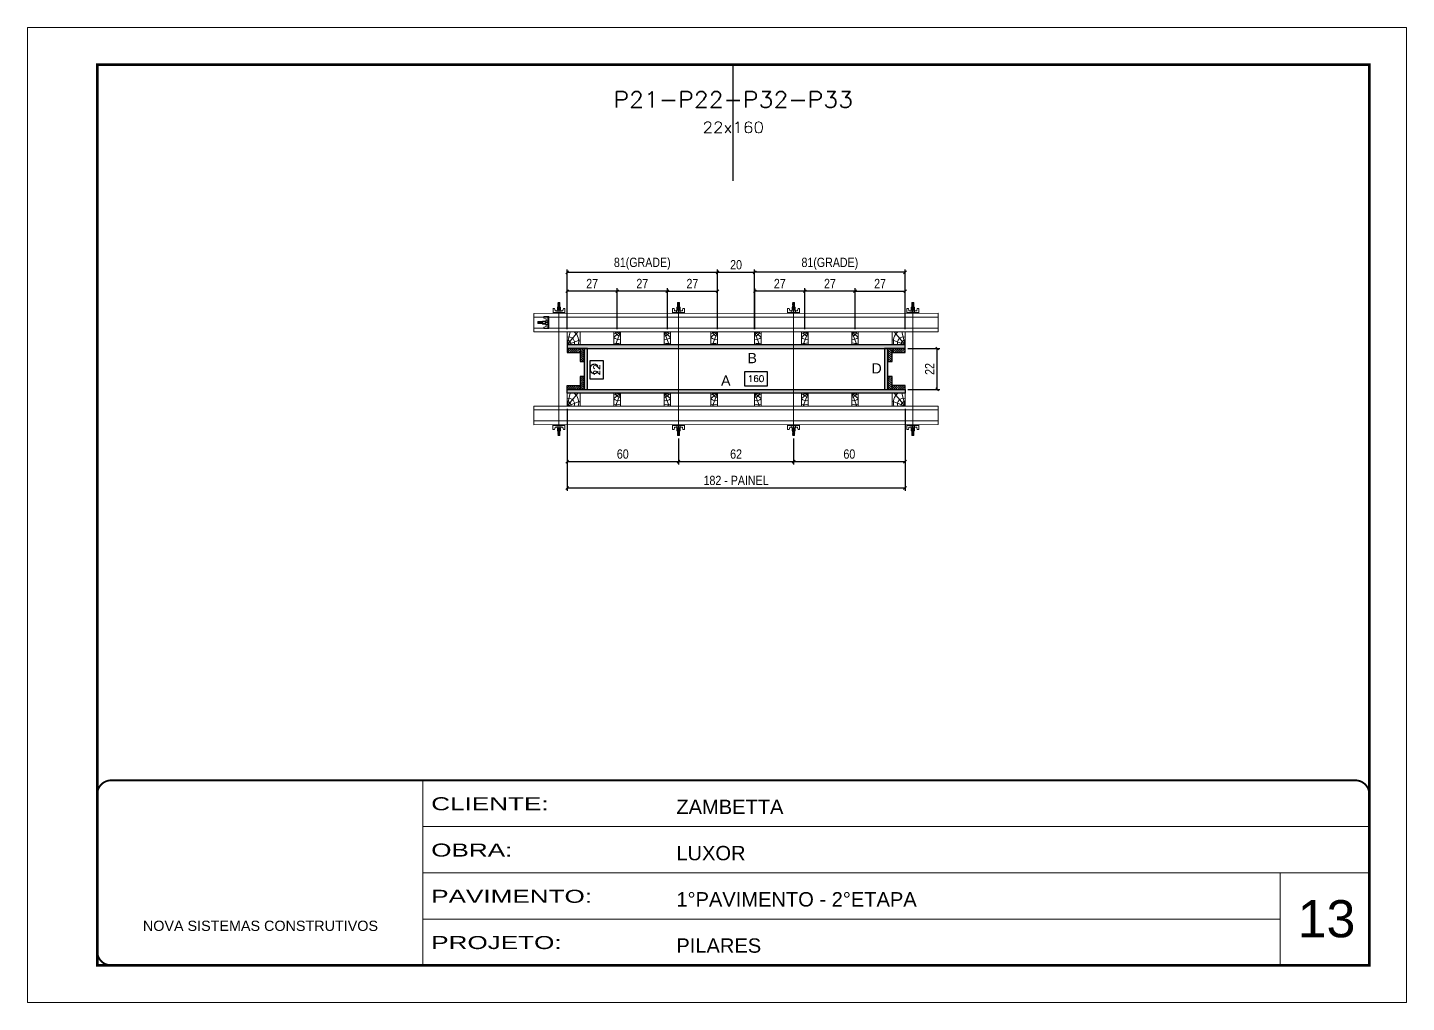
# Model space of a CAD drawing. Extents: x 14400 to 20667, y -21631 to 6985.
# Drawn here: x 14413 to 15898, y 2489 to 3539 of the extents above; entities that cross this region are included whole.
import ezdxf
from ezdxf.enums import TextEntityAlignment as Align

# ---------------------------------------------------------------- set-up
doc = ezdxf.new("R2010")
doc.units = 0
for name, pattern in [('CONTINUO', [0]), ('DASHED', [0.75, 0.5, -0.25]), ('HIDDEN', [0.375, 0.25, -0.125])]:
    doc.linetypes.add(name, pattern=pattern)
for name, color, linetype, lineweight in [('CARIMBO', 255, 'Continuous', 9), ('Folhas', 255, 'Continuous', 9), ('Hachura', 251, 'Continuous', 9), ('Madeira', 126, 'Continuous', 18), ('Perfil Metálico', 224, 'Continuous', 18), ('SARRAFO DE PRESSAO', 251, 'DASHED', 9), ('Texto Seção', 7, 'Continuous', 15)]:
    doc.layers.add(name, color=color, linetype=linetype, lineweight=lineweight)
for name, color, linetype in [('CHAPA', 1, 'Continuous'), ('COTA', 241, 'Continuous'), ('MEIO_PONT', 93, 'Continuous'), ('SARRAFO', 251, 'Continuous'), ('Texto de Titulo', 7, 'Continuous'), ('Texto Qtd Sarr', 242, 'Continuous'), ('TEXTO_GERAL', 7, 'Continuous')]:
    doc.layers.add(name, color=color, linetype=linetype)
doc.styles.add('ARIAL', font='arial.ttf')
doc.styles.add('COTA TECNICA 2X', font='techl___.ttf', dxfattribs={"height": 10})
doc.styles.add('ROMANS', font='romans.shx')
doc.styles.add('Tecnologia', font='')
doc.styles.get('Tecnologia').set_extended_font_data('Forgotten Futurist')
doc.dimstyles.new('SECAO PILAR', dxfattribs={"dimtxt": 10, "dimasz": 3, "dimexe": 3, "dimexo": 3, "dimgap": 3, "dimtad": 1, "dimdec": 1, "dimlfac": 0.5, "dimzin": 12, "dimdsep": 46, "dimtxsty": 'COTA TECNICA 2X', "dimblk1": 'OBLIQUE', "dimblk2": 'OBLIQUE', "dimsah": 1, "dimcen": 0.9, "dimclrd": 256, "dimclre": 256, "dimclrt": 256, "dimadec": 1, "dimazin": 3, "dimtfac": 1, "dimtdec": 1, "dimtmove": 0, "dimatfit": 3, "dimfxl": 1, "dimtolj": 1, "dimtzin": 12, "dimarcsym": 0})
doc.dimstyles.new('SECÇÃO 2', dxfattribs={"dimtxt": 7, "dimasz": 6, "dimexe": 0.18, "dimexo": 2, "dimgap": -4, "dimtad": 3, "dimdec": 1, "dimlfac": 0.5, "dimzin": 12, "dimdsep": 46, "dimtxsty": 'ROMANS', "dimblk": 'ARCHTICK', "dimcen": 0.09, "dimse1": 1, "dimse2": 1, "dimsd1": 1, "dimsd2": 1, "dimclrd": 180, "dimclre": 5, "dimclrt": 1, "dimadec": 0, "dimazin": 3, "dimtfac": 1, "dimtdec": 1, "dimtofl": 0, "dimtmove": 0, "dimatfit": 3, "dimldrblk": 'ARCHTICK', "dimfxl": 1, "dimtolj": 1, "dimtzin": 0, "dimarcsym": 0})

# ---------------------------------------------------------------- blocks, each defined once
blk = doc.blocks.new('9999999999')
at = {"color": 30, "linetype": 'CONTINUO'}
for p, q in [((98564.6, 34230.2), (98564.6, 34429.4)), ((98564.6, 34379.6), (99584, 34379.6)), ((98564.6, 34329.8), (99488, 34329.8)), ((99584, 34329.8), (99488, 34329.8)), ((99488, 34329.8), (99488, 34230.2)), ((98564.6, 34280), (99488, 34280))]:
    blk.add_line(p, q, dxfattribs=at)
at = {"color": 30, "linetype": 'CONTINUO', "const_width": 2}
blk.add_lwpolyline([(99584, 34230.2), (99584, 34414.4, 0.414214), (99569, 34429.4), (98229, 34429.4, 0.414214), (98214, 34414.4), (98214, 34245.2, 0.414214), (98229, 34230.2), (99584, 34230.2)], format="xyb", dxfattribs=at)
at = {"layer": 'Folhas'}
blk.add_lwpolyline([(98139, 34190.2), (99624, 34190.2), (99624, 35240.2), (98139, 35240.2)], close=True, dxfattribs=at)
at = {"layer": 'Folhas', "color": 30, "const_width": 3}
blk.add_lwpolyline([(98214, 34230.2), (99584, 34230.2), (99584, 35200.2), (98214, 35200.2)], close=True, dxfattribs=at)
at = {"color": 7, "linetype": 'Continuous', "ltscale": 5, "style": 'ARIAL'}
for s, height, p in [('ZAMBETTA', 15.48, (98837.7, 34393.1)), ('LUXOR', 15.48, (98837.7, 34343.3)), ('1°PAVIMENTO - 2°ETAPA', 15.483, (98837.7, 34293.5)), ('NOVA SISTEMAS CONSTRUTIVOS', 11.059, (98263.2, 34267.2)), ('PILARES', 15.48, (98837.7, 34243.7))]:
    blk.add_text(s, height=height, dxfattribs=at).set_placement(p)
at = {"layer": 'Folhas', "color": 7, "style": 'Tecnologia', "width": 1.5}
for s, p in [('CLIENTE:', (98573.7, 34397.2)), ('OBRA:', (98573.7, 34347.3)), ('PAVIMENTO:', (98573.7, 34297.5)), ('PROJETO:', (98573.7, 34247.7))]:
    blk.add_text(s, height=14, dxfattribs=at).set_placement(p)
blk = doc.blocks.new('*D889')
at = {"layer": 'COTA', "color": 180, "lineweight": -2, "transparency": 16777216}
for p, q in [((15033.9, 3180), (15018.9, 3180)), ((15018.9, 3180), (15018.9, 3160.7)), ((15033.9, 3160.7), (15033.9, 3180)), ((15018.9, 3160.7), (15033.9, 3160.7))]:
    blk.add_line(p, q, dxfattribs=at)
at = {"layer": 'Defpoints', "color": 0, "transparency": 16777216}
for p in [(15033.8, 3193.3), (15033.8, 3149.3), (15037.9, 3149.3)]:
    blk.add_point(p, dxfattribs=at)
at = {"layer": 'COTA', "color": 1, "transparency": 16777216, "insert": (15026.4, 3170.3), "char_height": 7, "attachment_point": 5, "rotation": 90, "style": 'ROMANS'}
blk.add_mtext('\\A1;22', dxfattribs=at)
blk = doc.blocks.new('_ArchTick')
at = {"color": 0, "linetype": 'ByBlock', "const_width": 0.15}
blk.add_lwpolyline([(-0.5, -0.5), (0.5, 0.5)], dxfattribs=at)
blk = doc.blocks.new('*D890')
at = {"layer": 'COTA', "color": 180, "lineweight": -2, "transparency": 16777216}
for p, q in [((15210.5, 3168.3), (15185.5, 3168.3)), ((15185.5, 3168.3), (15185.5, 3153.3)), ((15210.5, 3153.3), (15210.5, 3168.3)), ((15185.5, 3153.3), (15210.5, 3153.3))]:
    blk.add_line(p, q, dxfattribs=at)
at = {"layer": 'Defpoints', "color": 0, "transparency": 16777216}
for p in [(15016.5, 3149.3), (15336.5, 3149.3), (15336.5, 3149.3)]:
    blk.add_point(p, dxfattribs=at)
at = {"layer": 'COTA', "color": 1, "transparency": 16777216, "insert": (15198, 3160.8), "char_height": 7, "attachment_point": 5, "style": 'ROMANS'}
blk.add_mtext('\\A1;160', dxfattribs=at)
blk = doc.blocks.new('_Oblique')
at = {"color": 0, "linetype": 'ByBlock', "lineweight": -2}
blk.add_line((-0.5, -0.5), (0.5, 0.5), dxfattribs=at)
blk = doc.blocks.new('*D891')
at = {"layer": 'COTA', "lineweight": -2, "transparency": 16777216}
for p, q in [((14994.5, 3128.3), (14994.5, 3040.1)), ((15358.5, 3128.3), (15358.5, 3040.1)), ((14994.5, 3043.1), (15358.5, 3043.1))]:
    blk.add_line(p, q, dxfattribs=at)
at = {"layer": 'Defpoints', "color": 0, "transparency": 16777216}
for p in [(14994.5, 3131.3), (15358.5, 3131.3), (15358.5, 3043.1)]:
    blk.add_point(p, dxfattribs=at)
at = {"layer": 'COTA', "lineweight": -2, "transparency": 16777216, "xscale": 3, "yscale": 3, "zscale": 3, "rotation": 180}
blk.add_blockref('_Oblique', (14994.5, 3043.1), dxfattribs=at)
at = {"layer": 'COTA', "lineweight": -2, "transparency": 16777216, "xscale": 3, "yscale": 3, "zscale": 3}
blk.add_blockref('_Oblique', (15358.5, 3043.1), dxfattribs=at)
at = {"layer": 'COTA', "transparency": 16777216, "insert": (15176.5, 3051.2), "char_height": 10, "attachment_point": 5, "style": 'COTA TECNICA 2X'}
blk.add_mtext('\\A1;182 - PAINEL', dxfattribs=at)
blk = doc.blocks.new('*D892')
at = {"layer": 'COTA', "lineweight": -2, "transparency": 16777216}
for p, q in [((14994.5, 3128.3), (14994.5, 3068.5)), ((15114.5, 3096.5), (15114.5, 3068.5)), ((14994.5, 3071.5), (15114.5, 3071.5))]:
    blk.add_line(p, q, dxfattribs=at)
at = {"layer": 'Defpoints', "color": 0, "transparency": 16777216}
for p in [(14994.5, 3131.3), (15114.5, 3099.5), (15114.5, 3071.5)]:
    blk.add_point(p, dxfattribs=at)
at = {"layer": 'COTA', "lineweight": -2, "transparency": 16777216, "xscale": 3, "yscale": 3, "zscale": 3, "rotation": 180}
blk.add_blockref('_Oblique', (14994.5, 3071.5), dxfattribs=at)
at = {"layer": 'COTA', "lineweight": -2, "transparency": 16777216, "xscale": 3, "yscale": 3, "zscale": 3}
blk.add_blockref('_Oblique', (15114.5, 3071.5), dxfattribs=at)
at = {"layer": 'COTA', "transparency": 16777216, "insert": (15054.5, 3079.6), "char_height": 10, "attachment_point": 5, "style": 'COTA TECNICA 2X'}
blk.add_mtext('\\A1;60', dxfattribs=at)
blk = doc.blocks.new('*D893')
at = {"layer": 'COTA', "lineweight": -2, "transparency": 16777216}
for p, q in [((15358.5, 3128.3), (15358.5, 3068.5)), ((15238.5, 3096.5), (15238.5, 3068.5)), ((15238.5, 3071.5), (15358.5, 3071.5))]:
    blk.add_line(p, q, dxfattribs=at)
at = {"layer": 'Defpoints', "color": 0, "transparency": 16777216}
for p in [(15358.5, 3131.3), (15238.5, 3099.5), (15358.5, 3071.5)]:
    blk.add_point(p, dxfattribs=at)
at = {"layer": 'COTA', "lineweight": -2, "transparency": 16777216, "xscale": 3, "yscale": 3, "zscale": 3, "rotation": 180}
blk.add_blockref('_Oblique', (15238.5, 3071.5), dxfattribs=at)
at = {"layer": 'COTA', "lineweight": -2, "transparency": 16777216, "xscale": 3, "yscale": 3, "zscale": 3}
blk.add_blockref('_Oblique', (15358.5, 3071.5), dxfattribs=at)
at = {"layer": 'COTA', "transparency": 16777216, "insert": (15298.5, 3079.6), "char_height": 10, "attachment_point": 5, "style": 'COTA TECNICA 2X'}
blk.add_mtext('\\A1;60', dxfattribs=at)
blk = doc.blocks.new('C')
at = {"layer": 'Hachura', "color": 0}
for p, q in [((0, 3.22), (0, -3.22)), ((0.45, 3.22), (0, 3.22)), ((0.46, 3.16), (0, 3.16)), ((0.46, 3.05), (0, 3.05)), ((0.46, 2.88), (0, 2.88)), ((0, 2.75), (0, -1.16)), ((0.46, 2.65), (0, 2.65)), ((0.46, 2.23), (0, 2.23)), ((0.46, 1.51), (0, 1.51)), ((0.39, 0.49), (0.17, 0.49)), ((0.45, -3.23), (0.45, 3.22)), ((0.45, 3.22), (2.58, 3.22)), ((1.74, 0.97), (0.45, 0.97)), ((1.45, 0.1), (0.45, 0.1)), ((1.35, 1.94), (1.35, 0.96)), ((2.58, 2.39), (1.47, 2.09)), ((1.74, -0.97), (1.74, 0.97)), ((1.74, 0.97), (1.74, 0.84)), ((1.74, 0.97), (1.74, 0.84)), ((1.74, 0.84), (3.35, 0.84)), ((3.35, 0.45), (1.74, 0.45)), ((2.58, 3.22), (2.58, 2.39)), ((3.32, 0.84), (3.32, -0.84)), ((3.35, 0.84), (3.35, -0.84)), ((3.68, 0.45), (3.35, 0.45)), ((3.84, -0.52), (3.35, 0.45)), ((3.35, 0.06), (3.67, -0.57)), ((3.68, 0.45), (4.16, -0.52)), ((3.72, 0.5), (4.25, -0.57)), ((4.37, -0.55), (3.83, 0.53)), ((4.15, 0.45), (3.93, 0.45)), ((4.42, -0.52), (3.93, 0.45)), ((4.15, 0.45), (4.26, 0.45)), ((4.26, 0.45), (4.74, -0.52)), ((4.3, 0.5), (4.83, -0.57)), ((4.95, -0.55), (4.41, 0.53)), ((4.51, 0.45), (4.84, 0.45)), ((5, -0.52), (4.51, 0.45)), ((4.84, 0.45), (5.32, -0.52)), ((4.88, 0.5), (5.41, -0.57)), ((5.53, -0.55), (4.99, 0.53)), ((5.58, -0.52), (5.09, 0.45)), ((5.42, 0.45), (5.09, 0.45)), ((5.58, -0.52), (5.09, 0.45)), ((5.42, 0.45), (5.74, -0.19)), ((5.46, 0.5), (5.74, -0.07)), ((5.74, 0.19), (5.57, 0.53)), ((5.74, 0.32), (5.68, 0.45)), ((5.68, 0.45), (5.74, 0.45)), ((5.74, 0.45), (5.9, 0.29)), ((5.74, 0.45), (5.74, -0.52)), ((5.9, -0.36), (5.9, 0.29)), ((0.45, 0), (0, 0)), ((0.46, -1.52), (0, -1.52)), ((0.46, -2.23), (0, -2.23)), ((0.46, -2.65), (0, -2.65)), ((0.46, -2.88), (0, -2.88)), ((0.46, -3.05), (0, -3.05)), ((0.46, -3.16), (0, -3.16)), ((0, -3.22), (2.57, -3.22)), ((0.08, -0.48), (0.29, -0.48)), ((0.29, -0.48), (0.4, -0.48)), ((0.45, 0), (0.45, -0.97)), ((0.45, -0.16), (1.45, -0.16)), ((0.45, -0.65), (0.45, -0.32)), ((0.45, -3.23), (0.45, -0.65)), ((0.45, -0.97), (1.74, -0.97)), ((1.35, -1.94), (1.35, -0.97)), ((2.58, -2.39), (1.47, -2.1)), ((3.35, -0.32), (1.74, -0.32)), ((3.35, -0.84), (1.74, -0.84)), ((2.58, -3.23), (2.58, -2.39)), ((3.35, -0.07), (3.58, -0.52)), ((3.35, -0.52), (3.58, -0.52)), ((3.84, -0.52), (4.16, -0.52)), ((4.42, -0.52), (4.74, -0.52)), ((4.63, -0.52), (4.74, -0.52)), ((5, -0.52), (5.32, -0.52)), ((5.58, -0.52), (5.74, -0.52)), ((5.74, -0.52), (5.9, -0.36)), ((5.74, -0.52), (5.74, -0.52))]:
    blk.add_line(p, q, dxfattribs=at)
for centre, radius, start, end in [((1.52, 1.94), 0.161, 104.74356, 180), ((1.44, -0.03), 0.129, 272.69497, 87.30503), ((3.81, 0.39), 0.143, 25.56881, 154.43119), ((4.39, 0.39), 0.143, 25.56881, 154.43119), ((4.97, 0.39), 0.143, 25.56881, 154.43119), ((5.55, 0.39), 0.143, 25.56881, 154.43119), ((0.17, -0.37), 0.174, 221.74404, 317.85924), ((1.52, -1.94), 0.161, 180, 255.25644), ((3.71, -0.4), 0.174, 222.14076, 318.25596), ((4.29, -0.4), 0.174, 222.14076, 318.25596), ((4.87, -0.4), 0.174, 222.14076, 318.25596), ((5.45, -0.4), 0.174, 222.14076, 318.25596), ((5.61, -0.4), 0.174, 317.85924, 318.25596)]:
    blk.add_arc(centre, radius, start, end, dxfattribs=at)
blk = doc.blocks.new('*D894')
at = {"layer": 'COTA', "lineweight": -2, "transparency": 16777216}
for p, q in [((15114.5, 3096.5), (15114.5, 3068.5)), ((15238.5, 3096.5), (15238.5, 3068.5)), ((15114.5, 3071.5), (15238.5, 3071.5))]:
    blk.add_line(p, q, dxfattribs=at)
at = {"layer": 'Defpoints', "color": 0, "transparency": 16777216}
for p in [(15114.5, 3099.5), (15238.5, 3099.5), (15238.5, 3071.5)]:
    blk.add_point(p, dxfattribs=at)
at = {"layer": 'COTA', "lineweight": -2, "transparency": 16777216, "xscale": 3, "yscale": 3, "zscale": 3, "rotation": 180}
blk.add_blockref('_Oblique', (15114.5, 3071.5), dxfattribs=at)
at = {"layer": 'COTA', "lineweight": -2, "transparency": 16777216, "xscale": 3, "yscale": 3, "zscale": 3}
blk.add_blockref('_Oblique', (15238.5, 3071.5), dxfattribs=at)
at = {"layer": 'COTA', "transparency": 16777216, "insert": (15176.5, 3079.6), "char_height": 10, "attachment_point": 5, "style": 'COTA TECNICA 2X'}
blk.add_mtext('\\A1;62', dxfattribs=at)
blk = doc.blocks.new('*D895')
at = {"layer": 'COTA', "lineweight": -2, "transparency": 16777216}
for p, q in [((15196.5, 3214.3), (15196.5, 3278.4)), ((15358.5, 3275.4), (15196.5, 3275.4)), ((15358.5, 3214.2), (15358.5, 3278.4))]:
    blk.add_line(p, q, dxfattribs=at)
at = {"layer": 'Defpoints', "color": 0, "transparency": 16777216}
for p in [(15196.5, 3275.4), (15196.5, 3211.3), (15358.5, 3211.2)]:
    blk.add_point(p, dxfattribs=at)
at = {"layer": 'COTA', "lineweight": -2, "transparency": 16777216, "xscale": 3, "yscale": 3, "zscale": 3, "rotation": 180}
blk.add_blockref('_Oblique', (15196.5, 3275.4), dxfattribs=at)
at = {"layer": 'COTA', "lineweight": -2, "transparency": 16777216, "xscale": 3, "yscale": 3, "zscale": 3}
blk.add_blockref('_Oblique', (15358.5, 3275.4), dxfattribs=at)
at = {"layer": 'COTA', "transparency": 16777216, "insert": (15277.5, 3284.6), "char_height": 10, "attachment_point": 5, "style": 'COTA TECNICA 2X'}
blk.add_mtext('\\A1;81(GRADE)', dxfattribs=at)
blk = doc.blocks.new('*D896')
at = {"layer": 'COTA', "lineweight": -2, "transparency": 16777216}
for p, q in [((15361.5, 3193.3), (15396, 3193.3)), ((15393, 3149.3), (15393, 3193.3)), ((15361.5, 3149.3), (15396, 3149.3))]:
    blk.add_line(p, q, dxfattribs=at)
at = {"layer": 'Defpoints', "color": 0, "transparency": 16777216}
for p in [(15358.5, 3193.3), (15393, 3193.3), (15358.5, 3149.3)]:
    blk.add_point(p, dxfattribs=at)
at = {"layer": 'COTA', "lineweight": -2, "transparency": 16777216, "xscale": 3, "yscale": 3, "zscale": 3}
for p, rotation in [((15393, 3193.3), 90), ((15393, 3149.3), 270)]:
    blk.add_blockref('_Oblique', p, dxfattribs=dict(at, rotation=rotation))
at = {"layer": 'COTA', "transparency": 16777216, "insert": (15385, 3171.3), "char_height": 10, "attachment_point": 5, "rotation": 90, "style": 'COTA TECNICA 2X'}
blk.add_mtext('\\A1;22', dxfattribs=at)
blk = doc.blocks.new('PONTALETE')
at = {"layer": 'Madeira'}
for q in [(2.71, 7), (7, 5.76), (7, 1.74)]:
    blk.add_line((0, 0), q, dxfattribs=at)
blk.add_lwpolyline([(0, 0), (7, 0), (7, 7), (0, 7)], close=True, dxfattribs=at)
for centre, radius, start, end in [((2.04, 0.06), 6.23, 37.28179, 109.09128), ((1.09, 0.9), 3.19, 343.60304, 109.98471), ((-0.21, -0.78), 3.09, 14.63219, 86.0383)]:
    blk.add_arc(centre, radius, start, end, dxfattribs=at)
blk = doc.blocks.new('MEIO PONTALETE')
at = {"layer": 'Madeira'}
for q in [(2.71, 7), (3.5, 2.88), (3.5, 0.87)]:
    blk.add_line((0, 0), q, dxfattribs=at)
blk.add_lwpolyline([(0, 0), (3.5, 0), (3.5, 7), (0, 7)], close=True, dxfattribs=at)
for centre, radius, start, end in [((2.04, 0.06), 6.23, 76.44987, 109.09128), ((1.09, 0.9), 3.19, 40.90626, 109.98471), ((-0.21, -0.78), 3.09, 14.63219, 86.0383)]:
    blk.add_arc(centre, radius, start, end, dxfattribs=at)
blk = doc.blocks.new('*D897')
at = {"layer": 'COTA', "lineweight": -2, "transparency": 16777216}
for p, q in [((15048.5, 3214.3), (15048.5, 3258.2)), ((15102.5, 3255.2), (15048.5, 3255.2)), ((15102.5, 3214.3), (15102.5, 3258.2))]:
    blk.add_line(p, q, dxfattribs=at)
at = {"layer": 'Defpoints', "color": 0, "transparency": 16777216}
for p in [(15048.5, 3255.2), (15048.5, 3211.3), (15102.5, 3211.3)]:
    blk.add_point(p, dxfattribs=at)
at = {"layer": 'COTA', "lineweight": -2, "transparency": 16777216, "xscale": 3, "yscale": 3, "zscale": 3, "rotation": 180}
blk.add_blockref('_Oblique', (15048.5, 3255.2), dxfattribs=at)
at = {"layer": 'COTA', "lineweight": -2, "transparency": 16777216, "xscale": 3, "yscale": 3, "zscale": 3}
blk.add_blockref('_Oblique', (15102.5, 3255.2), dxfattribs=at)
at = {"layer": 'COTA', "transparency": 16777216, "insert": (15075.5, 3263.3), "char_height": 10, "attachment_point": 5, "style": 'COTA TECNICA 2X'}
blk.add_mtext('\\A1;27', dxfattribs=at)
blk = doc.blocks.new('*D898')
at = {"layer": 'COTA', "lineweight": -2, "transparency": 16777216}
for p, q in [((14994.5, 3214.2), (14994.5, 3258.2)), ((15048.5, 3255.2), (14994.5, 3255.2)), ((15048.5, 3214.3), (15048.5, 3258.2))]:
    blk.add_line(p, q, dxfattribs=at)
at = {"layer": 'Defpoints', "color": 0, "transparency": 16777216}
for p in [(14994.5, 3255.2), (14994.5, 3211.2), (15048.5, 3211.3)]:
    blk.add_point(p, dxfattribs=at)
at = {"layer": 'COTA', "lineweight": -2, "transparency": 16777216, "xscale": 3, "yscale": 3, "zscale": 3, "rotation": 180}
blk.add_blockref('_Oblique', (14994.5, 3255.2), dxfattribs=at)
at = {"layer": 'COTA', "lineweight": -2, "transparency": 16777216, "xscale": 3, "yscale": 3, "zscale": 3}
blk.add_blockref('_Oblique', (15048.5, 3255.2), dxfattribs=at)
at = {"layer": 'COTA', "transparency": 16777216, "insert": (15021.5, 3263.3), "char_height": 10, "attachment_point": 5, "style": 'COTA TECNICA 2X'}
blk.add_mtext('\\A1;27', dxfattribs=at)
blk = doc.blocks.new('*D899')
at = {"layer": 'COTA', "lineweight": -2, "transparency": 16777216}
for p, q in [((14994.5, 3214.2), (14994.5, 3278.4)), ((14994.5, 3275.4), (15156.5, 3275.4)), ((15156.5, 3214.3), (15156.5, 3278.4))]:
    blk.add_line(p, q, dxfattribs=at)
at = {"layer": 'Defpoints', "color": 0, "transparency": 16777216}
for p in [(15156.5, 3275.4), (14994.5, 3211.2), (15156.5, 3211.3)]:
    blk.add_point(p, dxfattribs=at)
at = {"layer": 'COTA', "lineweight": -2, "transparency": 16777216, "xscale": 3, "yscale": 3, "zscale": 3, "rotation": 180}
blk.add_blockref('_Oblique', (14994.5, 3275.4), dxfattribs=at)
at = {"layer": 'COTA', "lineweight": -2, "transparency": 16777216, "xscale": 3, "yscale": 3, "zscale": 3}
blk.add_blockref('_Oblique', (15156.5, 3275.4), dxfattribs=at)
at = {"layer": 'COTA', "transparency": 16777216, "insert": (15075.5, 3284.6), "char_height": 10, "attachment_point": 5, "style": 'COTA TECNICA 2X'}
blk.add_mtext('\\A1;81(GRADE)', dxfattribs=at)
blk = doc.blocks.new('*D902')
at = {"layer": 'COTA', "lineweight": -2, "transparency": 16777216}
for p, q in [((15156.5, 3214.3), (15156.5, 3278.4)), ((15156.5, 3275.4), (15196.5, 3275.4)), ((15196.5, 3214.2), (15196.5, 3278.4))]:
    blk.add_line(p, q, dxfattribs=at)
at = {"layer": 'Defpoints', "color": 0, "transparency": 16777216}
for p in [(15196.5, 3275.4), (15156.5, 3211.3), (15196.5, 3211.2)]:
    blk.add_point(p, dxfattribs=at)
at = {"layer": 'COTA', "lineweight": -2, "transparency": 16777216, "xscale": 3, "yscale": 3, "zscale": 3, "rotation": 180}
blk.add_blockref('_Oblique', (15156.5, 3275.4), dxfattribs=at)
at = {"layer": 'COTA', "lineweight": -2, "transparency": 16777216, "xscale": 3, "yscale": 3, "zscale": 3}
blk.add_blockref('_Oblique', (15196.5, 3275.4), dxfattribs=at)
at = {"layer": 'COTA', "transparency": 16777216, "insert": (15176.5, 3283.5), "char_height": 10, "attachment_point": 5, "style": 'COTA TECNICA 2X'}
blk.add_mtext('\\A1;20', dxfattribs=at)
blk = doc.blocks.new('*D903')
at = {"layer": 'COTA', "lineweight": -2, "transparency": 16777216}
for p, q in [((15102.5, 3214.3), (15102.5, 3258.2)), ((15102.5, 3255.2), (15156.5, 3255.2)), ((15156.5, 3214.2), (15156.5, 3258.2))]:
    blk.add_line(p, q, dxfattribs=at)
at = {"layer": 'Defpoints', "color": 0, "transparency": 16777216}
for p in [(15156.5, 3255.2), (15102.5, 3211.3), (15156.5, 3211.2)]:
    blk.add_point(p, dxfattribs=at)
at = {"layer": 'COTA', "lineweight": -2, "transparency": 16777216, "xscale": 3, "yscale": 3, "zscale": 3, "rotation": 180}
blk.add_blockref('_Oblique', (15102.5, 3255.2), dxfattribs=at)
at = {"layer": 'COTA', "lineweight": -2, "transparency": 16777216, "xscale": 3, "yscale": 3, "zscale": 3}
blk.add_blockref('_Oblique', (15156.5, 3255.2), dxfattribs=at)
at = {"layer": 'COTA', "transparency": 16777216, "insert": (15129.5, 3263.3), "char_height": 10, "attachment_point": 5, "style": 'COTA TECNICA 2X'}
blk.add_mtext('\\A1;27', dxfattribs=at)
blk = doc.blocks.new('*D900')
at = {"layer": 'COTA', "lineweight": -2, "transparency": 16777216}
for p, q in [((15250.6, 3214.3), (15250.6, 3258.2)), ((15304.6, 3255.2), (15250.6, 3255.2)), ((15304.6, 3214.3), (15304.6, 3258.2))]:
    blk.add_line(p, q, dxfattribs=at)
at = {"layer": 'Defpoints', "color": 0, "transparency": 16777216}
for p in [(15250.6, 3255.2), (15250.6, 3211.3), (15304.6, 3211.3)]:
    blk.add_point(p, dxfattribs=at)
at = {"layer": 'COTA', "lineweight": -2, "transparency": 16777216, "xscale": 3, "yscale": 3, "zscale": 3, "rotation": 180}
blk.add_blockref('_Oblique', (15250.6, 3255.2), dxfattribs=at)
at = {"layer": 'COTA', "lineweight": -2, "transparency": 16777216, "xscale": 3, "yscale": 3, "zscale": 3}
blk.add_blockref('_Oblique', (15304.6, 3255.2), dxfattribs=at)
at = {"layer": 'COTA', "transparency": 16777216, "insert": (15277.6, 3263.3), "char_height": 10, "attachment_point": 5, "style": 'COTA TECNICA 2X'}
blk.add_mtext('\\A1;27', dxfattribs=at)
blk = doc.blocks.new('*D901')
at = {"layer": 'COTA', "lineweight": -2, "transparency": 16777216}
for p, q in [((15196.6, 3214.3), (15196.6, 3258.2)), ((15250.6, 3255.2), (15196.6, 3255.2)), ((15250.6, 3214.3), (15250.6, 3258.2))]:
    blk.add_line(p, q, dxfattribs=at)
at = {"layer": 'Defpoints', "color": 0, "transparency": 16777216}
for p in [(15196.6, 3255.2), (15196.6, 3211.3), (15250.6, 3211.3)]:
    blk.add_point(p, dxfattribs=at)
at = {"layer": 'COTA', "lineweight": -2, "transparency": 16777216, "xscale": 3, "yscale": 3, "zscale": 3, "rotation": 180}
blk.add_blockref('_Oblique', (15196.6, 3255.2), dxfattribs=at)
at = {"layer": 'COTA', "lineweight": -2, "transparency": 16777216, "xscale": 3, "yscale": 3, "zscale": 3}
blk.add_blockref('_Oblique', (15250.6, 3255.2), dxfattribs=at)
at = {"layer": 'COTA', "transparency": 16777216, "insert": (15223.6, 3263.3), "char_height": 10, "attachment_point": 5, "style": 'COTA TECNICA 2X'}
blk.add_mtext('\\A1;27', dxfattribs=at)
blk = doc.blocks.new('*D904')
at = {"layer": 'COTA', "lineweight": -2, "transparency": 16777216}
for p, q in [((15304.6, 3214.3), (15304.6, 3258.2)), ((15304.6, 3255.2), (15358.6, 3255.2)), ((15358.6, 3214.2), (15358.6, 3258.2))]:
    blk.add_line(p, q, dxfattribs=at)
at = {"layer": 'Defpoints', "color": 0, "transparency": 16777216}
for p in [(15358.6, 3255.2), (15304.6, 3211.3), (15358.6, 3211.2)]:
    blk.add_point(p, dxfattribs=at)
at = {"layer": 'COTA', "lineweight": -2, "transparency": 16777216, "xscale": 3, "yscale": 3, "zscale": 3, "rotation": 180}
blk.add_blockref('_Oblique', (15304.6, 3255.2), dxfattribs=at)
at = {"layer": 'COTA', "lineweight": -2, "transparency": 16777216, "xscale": 3, "yscale": 3, "zscale": 3}
blk.add_blockref('_Oblique', (15358.6, 3255.2), dxfattribs=at)
at = {"layer": 'COTA', "transparency": 16777216, "insert": (15331.6, 3263.3), "char_height": 10, "attachment_point": 5, "style": 'COTA TECNICA 2X'}
blk.add_mtext('\\A1;27', dxfattribs=at)
blk = doc.blocks.new('titulo1')
at = {"layer": 'Defpoints', "color": 252, "linetype": 'HIDDEN', "ltscale": 2}
blk.add_line((0, 0), (0, 125), dxfattribs=at)
at = {"layer": 'Defpoints', "style": 'ROMANS', "oblique": 15}
blk.add_attdef('FOLHA', text='', height=10, dxfattribs=at).set_placement((0, 15.6), align=Align.MIDDLE_CENTER)
at = {"layer": 'Texto Qtd Sarr', "color": 3, "style": 'ROMANS', "oblique": 15}
for tag, height, p in [('TITULO', 17, (0, 71.4)), ('SEÇÃO', 12, (0, 41.5))]:
    blk.add_attdef(tag, text='', height=height, dxfattribs=at).set_placement(p, align=Align.MIDDLE_CENTER)

msp = doc.modelspace()

# ---------------------------------------------------------------- hatches: boundary and pattern name
at = {"layer": 'Hachura'}
h = msp.add_hatch(color=256, dxfattribs=at)
h.dxf.hatch_style = 1
h.paths.add_polyline_path([(15358.47, 3193.25), (15358.47, 3197.25), (14994.47, 3197.25), (14994.47, 3193.25)])
h = msp.add_hatch(dxfattribs=at)
h.set_pattern_fill('ANSI31', color=256, scale=0.5, angle=180, style=0)
h.set_pattern_definition([(225, (5870.5154, -19736.1577), (1.12253202, -1.12253202), [])])
h.paths.add_polyline_path([(15008.47, 3193.25), (15008.47, 3188.85), (14994.47, 3188.85), (14994.47, 3193.25)])
h = msp.add_hatch(dxfattribs=at)
h.set_pattern_fill('ANSI31', color=256, scale=0.5, angle=270, style=0)
h.set_pattern_definition([(315, (37904.2754, -6309.7014), (1.12253202, 1.12253202), [])])
h.paths.add_polyline_path([(15012.87, 3179.25), (15008.47, 3179.25), (15008.47, 3193.25), (15012.87, 3193.25)])
h = msp.add_hatch(color=256, dxfattribs=at)
h.dxf.hatch_style = 1
h.paths.add_polyline_path([(15012.87, 3149.25), (15016.47, 3149.25), (15016.47, 3193.25), (15012.87, 3193.25)])
h = msp.add_hatch(color=256, dxfattribs=at)
h.dxf.hatch_style = 1
h.paths.add_polyline_path([(15336.47, 3149.25), (15340.07, 3149.25), (15340.07, 3193.25), (15336.47, 3193.25)])
h = msp.add_hatch(dxfattribs=at)
h.set_pattern_fill('ANSI31', color=256, scale=0.5, angle=270, style=0)
h.set_pattern_definition([(315, (38235.8754, -6309.7014), (1.12253202, 1.12253202), [])])
h.paths.add_polyline_path([(15344.47, 3179.25), (15340.07, 3179.25), (15340.07, 3193.25), (15344.47, 3193.25)])
h = msp.add_hatch(dxfattribs=at)
h.set_pattern_fill('ANSI31', color=256, scale=0.5, angle=180, style=0)
h.set_pattern_definition([(225, (6220.5154, -19736.1577), (1.12253202, -1.12253202), [])])
h.paths.add_polyline_path([(15358.47, 3193.25), (15358.47, 3188.85), (15344.47, 3188.85), (15344.47, 3193.25)])
h = msp.add_hatch(dxfattribs=at)
h.set_pattern_fill('ANSI31', color=256, scale=0.5, angle=270, style=0)
h.set_pattern_definition([(315, (37904.2754, -6339.7014), (1.12253202, 1.12253202), [])])
h.paths.add_polyline_path([(15012.87, 3149.25), (15008.47, 3149.25), (15008.47, 3163.25), (15012.87, 3163.25)])
h = msp.add_hatch(dxfattribs=at)
h.set_pattern_fill('ANSI31', color=256, scale=0.5, angle=270, style=0)
h.set_pattern_definition([(315, (38235.8754, -6339.7014), (1.12253202, 1.12253202), [])])
h.paths.add_polyline_path([(15344.47, 3149.25), (15340.07, 3149.25), (15340.07, 3163.25), (15344.47, 3163.25)])
h = msp.add_hatch(dxfattribs=at)
h.set_pattern_fill('ANSI31', color=256, scale=0.5, angle=180, style=0)
h.set_pattern_definition([(225, (5870.5154, -19742.1577), (1.12253202, -1.12253202), [])])
h.paths.add_polyline_path([(15008.47, 3149.25), (15008.47, 3153.65), (14994.47, 3153.65), (14994.47, 3149.25)])
h = msp.add_hatch(color=256, dxfattribs=at)
h.dxf.hatch_style = 1
h.paths.add_polyline_path([(15358.47, 3149.25), (15358.47, 3145.25), (14994.47, 3145.25), (14994.47, 3149.25)])
h = msp.add_hatch(dxfattribs=at)
h.set_pattern_fill('ANSI31', color=256, scale=0.5, angle=180, style=0)
h.set_pattern_definition([(225, (5855.5154, -19742.1577), (1.12253202, -1.12253202), [])])
h.paths.add_polyline_path([(15344.47, 3149.25), (15344.47, 3153.65), (15358.47, 3153.65), (15358.47, 3149.25)])

# ---------------------------------------------------------------- linework, layer by layer
at = {"layer": 'CHAPA'}
for points in [[(15358.47, 3193.25), (15358.47, 3197.25), (14994.47, 3197.25), (14994.47, 3193.25)], [(15012.87, 3149.25), (15016.47, 3149.25), (15016.47, 3193.25), (15012.87, 3193.25)], [(15336.47, 3149.25), (15340.07, 3149.25), (15340.07, 3193.25), (15336.47, 3193.25)], [(15358.47, 3149.25), (15358.47, 3145.25), (14994.47, 3145.25), (14994.47, 3149.25)]]:
    msp.add_lwpolyline(points, close=True, dxfattribs=at)
at = {"layer": 'Hachura'}
for p, q in [((14985.78, 3100.48), (14985.78, 3238.22)), ((15114.47, 3100.48), (15114.47, 3238.22)), ((15238.47, 3100.48), (15238.47, 3238.22)), ((15366.86, 3100.48), (15366.86, 3238.22))]:
    msp.add_line(p, q, dxfattribs=at)
at = {"layer": 'Madeira'}
for points in [[(15156.47, 3197.25), (15156.47, 3211.25), (14994.47, 3211.25), (14994.47, 3197.25)], [(15196.47, 3197.25), (15196.47, 3211.25), (15358.47, 3211.25), (15358.47, 3197.25)], [(15156.47, 3131.25), (15156.47, 3145.25), (14994.47, 3145.25), (14994.47, 3131.25)], [(15196.47, 3131.25), (15196.47, 3145.25), (15358.47, 3145.25), (15358.47, 3131.25)]]:
    msp.add_lwpolyline(points, close=True, dxfattribs=at)
at = {"layer": 'Perfil Metálico'}
for p, q in [((15394.19, 3227.19), (14958.75, 3227.19)), ((15394.19, 3215.19), (14958.75, 3215.19)), ((15394.19, 3127.25), (14958.75, 3127.25)), ((15394.19, 3115.25), (14958.75, 3115.25))]:
    msp.add_line(p, q, dxfattribs=at)
for points in [[(15394.19, 3211.25), (15394.19, 3231.25), (14958.75, 3231.19), (14958.75, 3211.19)], [(14958.75, 3131.25), (14958.75, 3111.25), (15394.19, 3111.31), (15394.19, 3131.31)]]:
    msp.add_lwpolyline(points, close=True, dxfattribs=at)
at = {"layer": 'SARRAFO'}
for points in [[(15008.47, 3193.25), (14994.47, 3193.25), (14994.47, 3188.85), (15008.47, 3188.85)], [(15344.47, 3188.85), (15358.47, 3188.85), (15358.47, 3193.25), (15344.47, 3193.25)], [(15008.47, 3149.25), (14994.47, 3149.25), (14994.47, 3153.65), (15008.47, 3153.65)], [(15344.47, 3149.25), (15358.47, 3149.25), (15358.47, 3153.65), (15344.47, 3153.65)]]:
    msp.add_lwpolyline(points, dxfattribs=at)
for points in [[(15008.47, 3193.25), (15008.47, 3179.25), (15012.87, 3179.25), (15012.87, 3193.25)], [(15340.07, 3193.25), (15340.07, 3179.25), (15344.47, 3179.25), (15344.47, 3193.25)], [(15008.47, 3163.25), (15008.47, 3149.25), (15012.87, 3149.25), (15012.87, 3163.25)], [(15340.07, 3163.25), (15340.07, 3149.25), (15344.47, 3149.25), (15344.47, 3163.25)]]:
    msp.add_lwpolyline(points, close=True, dxfattribs=at)

# ---------------------------------------------------------------- block references
at = {"layer": 'Hachura', "linetype": 'Continuous', "yscale": 2, "zscale": 2}
for p, xscale, rotation in [((14985.79, 3231.22), -2, 270), ((15114.46, 3231.22), 2, 90.00000000000001), ((15238.46, 3231.22), 2, 90.00000000000001), ((15366.85, 3231.22), 2, 90.00000000000001), ((14974.78, 3221.25), 2, 180), ((14985.78, 3111.28), 2, 270), ((15114.47, 3111.28), -2, 90), ((15238.47, 3111.28), -2, 90), ((15366.86, 3111.28), -2, 90)]:
    msp.add_blockref('C', p, dxfattribs=dict(at, xscale=xscale, rotation=rotation))
at = {"layer": 'MEIO_PONT'}
for name, p, xscale, yscale, zscale, rotation in [('PONTALETE', (14994.47, 3197.25), -2, 2, 2, 270), ('MEIO PONTALETE', (15051.97, 3211.25), 1.999999997962732, 1.999999997962732, 1.999999997962732, 180), ('MEIO PONTALETE', (15098.97, 3211.25), -1.999999997962732, 1.999999997962732, 1.999999997962732, 180), ('MEIO PONTALETE', (15156.47, 3211.25), 1.999999997962732, 1.999999997962732, 1.999999997962732, 180), ('MEIO PONTALETE', (15196.47, 3211.25), -1.999999997962732, 1.999999997962732, 1.999999997962732, 180), ('MEIO PONTALETE', (15254.08, 3211.28), 1.999999997962732, 1.999999997962732, 1.999999997962732, 180), ('MEIO PONTALETE', (15301.08, 3211.28), -1.999999997962732, 1.999999997962732, 1.999999997962732, 180), ('PONTALETE', (15358.47, 3197.25), 2, 2, 2, 89.99999999999997), ('PONTALETE', (14994.47, 3131.25), -2, 2, 2, 270), ('MEIO PONTALETE', (15051.97, 3145.25), 1.999999997962732, 1.999999997962732, 1.999999997962732, 180), ('MEIO PONTALETE', (15098.97, 3145.25), -1.999999997962732, 1.999999997962732, 1.999999997962732, 180), ('MEIO PONTALETE', (15156.47, 3145.25), 1.999999997962732, 1.999999997962732, 1.999999997962732, 180), ('MEIO PONTALETE', (15196.47, 3145.25), -1.999999997962732, 1.999999997962732, 1.999999997962732, 180), ('MEIO PONTALETE', (15254.08, 3145.28), 1.999999997962732, 1.999999997962732, 1.999999997962732, 180), ('MEIO PONTALETE', (15301.08, 3145.28), -1.999999997962732, 1.999999997962732, 1.999999997962732, 180), ('PONTALETE', (15358.47, 3131.25), 2, 2, 2, 89.99999999999997)]:
    msp.add_blockref(name, p, dxfattribs=dict(at, xscale=xscale, yscale=yscale, zscale=zscale, rotation=rotation))
at = {"layer": 'SARRAFO DE PRESSAO', "color": 6, "linetype": 'ByBlock'}
msp.add_blockref('9999999999', (-83725.51, -31701.2), dxfattribs=at)
at = {"layer": 'Texto Seção'}
ref = msp.add_blockref('titulo1', (15173.47, 3374), dxfattribs=at)
ref.add_attrib('TITULO', 'P21-P22-P32-P33', dxfattribs={"layer": 'Texto de Titulo', "color": 7, "height": 17, "style": 'ROMANS', "width": 1.1}).set_placement((15173.47, 3461.5), align=Align.MIDDLE_CENTER)
ref.add_attrib('SEÇÃO', '22x160', dxfattribs={"layer": 'Texto de Titulo', "color": 7, "height": 12, "style": 'ROMANS', "width": 1.1}).set_placement((15173.47, 3431.5), align=Align.MIDDLE_CENTER)

# ---------------------------------------------------------------- texts
at = {"layer": 'CARIMBO', "style": 'ARIAL'}
msp.add_text('13', height=40, dxfattribs=at).set_placement((15781.33, 2559.15))
at = {"layer": 'TEXTO_GERAL', "style": 'ARIAL'}
for s, p in [('B', (15193.87, 3183)), ('C', (15023.48, 3171.39)), ('A', (15165.46, 3158.77)), ('D', (15327.83, 3171.97))]:
    msp.add_text(s, height=11, dxfattribs=at).set_placement(p, align=Align.MIDDLE_CENTER)

# ---------------------------------------------------------------- dimensions: what is measured, and where the dimension line sits
at = {"layer": 'COTA'}
dim = msp.add_linear_dim(base=(15156.47, 3275.37), p1=(14994.47, 3211.25), p2=(15156.47, 3211.25), angle=180, text='<>(GRADE)', dimstyle='SECAO PILAR', dxfattribs=at)
dim.commit()
dim.dimension.update_dxf_attribs({"geometry": '*D899', "text_midpoint": (15075.47, 3284.59)})
for base, p1, p2, picture, middle in [((15196.47, 3275.37), (15156.47, 3211.25), (15196.47, 3211.22), '*D902', (15176.47, 3283.47)), ((15156.47, 3255.18), (15102.47, 3211.25), (15156.47, 3211.22), '*D903', (15129.47, 3263.25)), ((15358.58, 3255.21), (15304.58, 3211.28), (15358.58, 3211.25), '*D904', (15331.58, 3263.28)), ((15114.54, 3071.51), (14994.47, 3131.25), (15114.54, 3099.48), '*D892', (15054.5, 3079.62)), ((15358.47, 3071.51), (15238.54, 3099.48), (15358.47, 3131.25), '*D893', (15298.5, 3079.62)), ((15238.54, 3071.51), (15114.54, 3099.48), (15238.54, 3099.48), '*D894', (15176.54, 3079.62))]:
    dim = msp.add_linear_dim(base=base, p1=p1, p2=p2, dimstyle='SECAO PILAR', dxfattribs=at)
    dim.commit()
    dim.dimension.update_dxf_attribs({"geometry": picture, "text_midpoint": middle})
for base, p1, p2, text, picture, middle in [((15196.47, 3275.37), (15358.46, 3211.25), (15196.47, 3211.25), '<>(GRADE)', '*D895', (15277.47, 3284.59)), ((15358.47, 3043.09), (14994.47, 3131.26), (15358.47, 3131.3), '<> - PAINEL', '*D891', (15176.47, 3051.18))]:
    dim = msp.add_linear_dim(base=base, p1=p1, p2=p2, text=text, dimstyle='SECAO PILAR', dxfattribs=at)
    dim.commit()
    dim.dimension.update_dxf_attribs({"geometry": picture, "text_midpoint": middle})
for base, p1, p2, angle, picture, middle in [((14994.47, 3255.18), (15048.47, 3211.25), (14994.47, 3211.25), 180, '*D898', (15021.47, 3263.25)), ((15048.47, 3255.18), (15102.47, 3211.25), (15048.47, 3211.25), 180, '*D897', (15075.47, 3263.25)), ((15196.58, 3255.21), (15250.58, 3211.28), (15196.58, 3211.27), 180, '*D901', (15223.58, 3263.28)), ((15250.58, 3255.21), (15304.58, 3211.28), (15250.58, 3211.28), 180, '*D900', (15277.58, 3263.28)), ((15393.02, 3193.25), (15358.47, 3149.25), (15358.47, 3193.25), 90, '*D896', (15385.02, 3171.25))]:
    dim = msp.add_linear_dim(base=base, p1=p1, p2=p2, angle=angle, dimstyle='SECAO PILAR', dxfattribs=at)
    dim.commit()
    dim.dimension.update_dxf_attribs({"geometry": picture, "text_midpoint": middle})
dim = msp.add_linear_dim(base=(15037.88, 3149.25), p1=(15033.79, 3193.25), p2=(15033.79, 3149.25), angle=270, dimstyle='SECÇÃO 2', dxfattribs=at)
dim.commit()
dim.dimension.update_dxf_attribs({"geometry": '*D889', "text_midpoint": (15037.88, 3170.33), "dimtype": 160})
dim = msp.add_linear_dim(base=(15336.47, 3149.25), p1=(15016.47, 3149.25), p2=(15336.47, 3149.25), dimstyle='SECÇÃO 2', dxfattribs=at)
dim.commit()
dim.dimension.update_dxf_attribs({"geometry": '*D890', "text_midpoint": (15198.02, 3149.25), "dimtype": 160})

doc.saveas('drawing.dxf')
